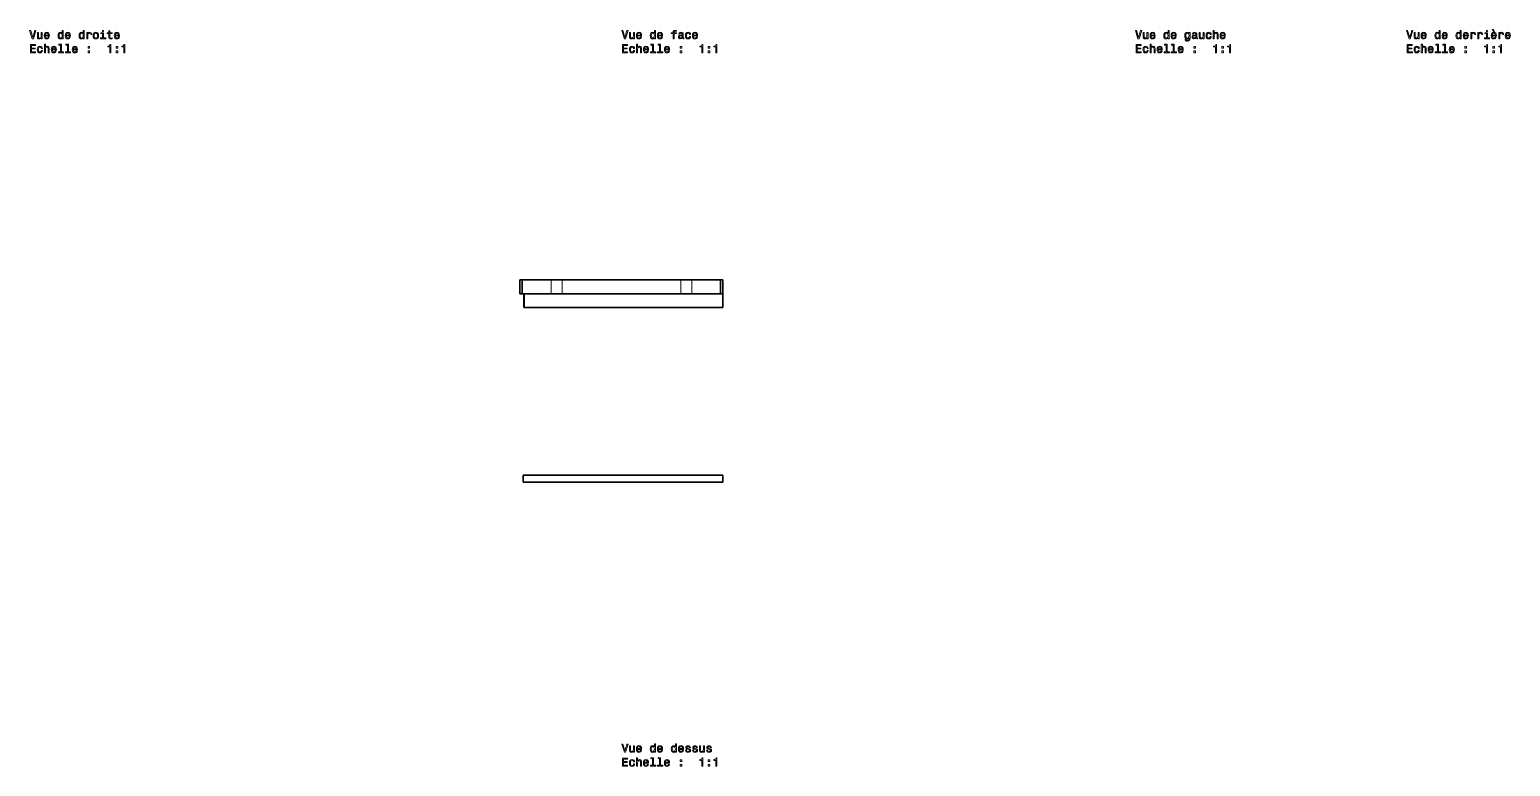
# Model space of a CAD drawing. Extents: x 338 to 980, y 50 to 705.
# Drawn here: x 338 to 980, y 50 to 369 of the extents above; entities that cross this region are included whole.
import ezdxf

# ---------------------------------------------------------------- set-up
doc = ezdxf.new("R2010")
doc.units = 0

msp = doc.modelspace()

# ---------------------------------------------------------------- linework, layer by layer
at = {"color": 7, "lineweight": 35, "ltscale": 0.15}
for p, q in [((550.5, 260.2), (550.5, 254.2)), ((551.53, 254.2), (551.53, 260.2)), ((637.47, 254.2), (637.47, 260.2)), ((638.5, 260.2), (638.5, 254.2)), ((552.23, 254.2), (552.23, 248.2)), ((552.23, 254.2), (552.23, 248.2)), ((638.5, 254.2), (638.5, 248.2))]:
    msp.add_line(p, q, dxfattribs=at)
at = {"color": 7, "lineweight": 35, "ltscale": 0.025702}
for p, q in [((550.5, 260.2), (551.53, 260.2)), ((550.5, 254.2), (551.53, 254.2))]:
    msp.add_line(p, q, dxfattribs=at)
at = {"color": 7, "lineweight": 35, "ltscale": 0.313062}
for p, q in [((564.05, 260.2), (551.53, 260.2)), ((637.47, 260.2), (624.95, 260.2)), ((551.53, 254.2), (564.05, 254.2)), ((624.95, 254.2), (637.47, 254.2))]:
    msp.add_line(p, q, dxfattribs=at)
at = {"color": 7, "lineweight": 35, "ltscale": 0.117937}
for p, q in [((564.05, 260.2), (568.77, 260.2)), ((620.23, 260.2), (624.95, 260.2)), ((564.05, 254.2), (568.77, 254.2)), ((620.23, 254.2), (624.95, 254.2))]:
    msp.add_line(p, q, dxfattribs=at)
at = {"color": 7, "lineweight": 13, "ltscale": 0.15}
for p, q in [((564.05, 254.2), (564.05, 260.2)), ((568.77, 254.2), (568.77, 260.2)), ((620.23, 260.2), (620.23, 254.2)), ((624.95, 260.2), (624.95, 254.2)), ((552.46, 254.2), (552.46, 248.2))]:
    msp.add_line(p, q, dxfattribs=at)
at = {"color": 7, "lineweight": 35}
for p, q in [((568.77, 260.2), (620.23, 260.2)), ((552.46, 254.2), (638.5, 254.2)), ((568.77, 254.2), (620.23, 254.2)), ((552.46, 248.2), (638.5, 248.2)), ((566.22, 248.2), (623.51, 248.2)), ((593.23, 248.2), (633.61, 248.2)), ((594.5, 248.2), (620.04, 248.2)), ((551.87, 175.67), (638.5, 175.67)), ((551.87, 172.67), (638.5, 172.67))]:
    msp.add_line(p, q, dxfattribs=at)
at = {"color": 7, "lineweight": 35, "ltscale": 0.025726}
msp.add_line((637.47, 260.2), (638.5, 260.2), dxfattribs=at)
at = {"color": 7, "lineweight": 35, "ltscale": 0.005557}
for p, q in [((552.23, 254.2), (552.46, 254.2)), ((552.23, 248.2), (552.46, 248.2))]:
    msp.add_line(p, q, dxfattribs=at)
at = {"color": 7, "lineweight": 35, "ltscale": 0.030038}
msp.add_line((637.3, 254.2), (638.5, 254.2), dxfattribs=at)
at = {"color": 7, "lineweight": 35, "ltscale": 0.125}
msp.add_line((589.5, 248.2), (594.5, 248.2), dxfattribs=at)
at = {"color": 7, "lineweight": 35, "ltscale": 0.219704}
msp.add_line((620.04, 248.2), (628.83, 248.2), dxfattribs=at)
at = {"color": 7, "lineweight": 35, "ltscale": 0.000389099}
for p, q in [((551.85, 175.67), (551.87, 175.67)), ((551.85, 172.67), (551.87, 172.67))]:
    msp.add_line(p, q, dxfattribs=at)
at = {"color": 7, "lineweight": 35, "ltscale": 0.075}
for p, q in [((551.85, 172.67), (551.85, 175.67)), ((551.85, 172.67), (551.85, 175.67)), ((638.5, 175.67), (638.5, 172.67))]:
    msp.add_line(p, q, dxfattribs=at)
at = {"color": 7, "lineweight": 13, "ltscale": 0.075}
msp.add_line((551.87, 172.67), (551.87, 175.67), dxfattribs=at)
at = {"color": 7, "lineweight": 35, "ltscale": 0.014233}
msp.add_line((572.36, 175.67), (572.93, 175.67), dxfattribs=at)
at = {"color": 7, "lineweight": 35, "ltscale": 0.094113}
msp.add_line((572.93, 175.67), (576.69, 175.67), dxfattribs=at)
at = {"color": 7, "lineweight": 35, "ltscale": 0.002893}
msp.add_line((576.69, 175.67), (576.81, 175.67), dxfattribs=at)
at = {"color": 7, "lineweight": 35, "ltscale": 0.002773}
msp.add_line((596.66, 175.67), (596.77, 175.67), dxfattribs=at)
at = {"color": 7, "lineweight": 35, "ltscale": 0.070695}
msp.add_line((596.77, 175.67), (599.6, 175.67), dxfattribs=at)
at = {"color": 7, "lineweight": 35, "ltscale": 0.286037}
msp.add_line((612.27, 172.67), (623.71, 172.67), dxfattribs=at)
at = {"color": 7, "lineweight": 13}
for points in [[(340.29, 368.15), (339.41, 365.17), (338.51, 368.15), (338.03, 368.15), (339.16, 364.64), (339.66, 364.64), (340.77, 368.15)], [(343.49, 367.35), (343.05, 367.35), (343.05, 365.79), (343, 365.43), (342.85, 365.16), (342.63, 365), (342.33, 364.95), (342.09, 364.99), (341.94, 365.11), (341.85, 365.32), (341.83, 365.61), (341.83, 367.35), (341.39, 367.35), (341.39, 365.57), (341.4, 365.21), (341.5, 364.92), (341.79, 364.64), (342.26, 364.55), (342.51, 364.58), (342.73, 364.67), (342.92, 364.83), (343.07, 365.06), (343.07, 364.64), (343.49, 364.64)], [(344.83, 365.87), (346.6, 365.87), (346.61, 366.08), (346.53, 366.66), (346.31, 367.09), (345.95, 367.35), (345.48, 367.45), (345.03, 367.35), (344.67, 367.06), (344.45, 366.61), (344.36, 366), (344.44, 365.38), (344.67, 364.93), (345.02, 364.64), (345.47, 364.55), (345.86, 364.61), (346.19, 364.78), (346.42, 365.06), (346.56, 365.42), (346.12, 365.42), (346.03, 365.22), (345.9, 365.07), (345.52, 364.95), (345.24, 365), (345.02, 365.18), (344.88, 365.47), (344.83, 365.85)], [(344.83, 366.24), (344.88, 366.59), (345.02, 366.85), (345.23, 367), (345.5, 367.06), (345.77, 367), (345.97, 366.85), (346.1, 366.59), (346.15, 366.24)], [(352.18, 365.06), (352.18, 364.64), (352.62, 364.64), (352.62, 368.26), (352.18, 368.26), (352.18, 366.94), (351.84, 367.32), (351.64, 367.41), (351.4, 367.45), (350.97, 367.35), (350.64, 367.06), (350.42, 366.61), (350.35, 366), (350.42, 365.39), (350.64, 364.93), (350.97, 364.64), (351.4, 364.55), (351.64, 364.58), (351.85, 364.67)], [(351.48, 367.05), (351.77, 366.98), (351.99, 366.78), (352.12, 366.45), (352.17, 366), (352.12, 365.54), (351.99, 365.21), (351.77, 365.01), (351.48, 364.95), (351.2, 365.01), (350.99, 365.21), (350.85, 365.55), (350.8, 366), (350.85, 366.45), (350.99, 366.78), (351.2, 366.98)], [(353.94, 365.87), (355.71, 365.87), (355.72, 366.08), (355.64, 366.66), (355.41, 367.09), (355.06, 367.35), (354.59, 367.45), (354.13, 367.35), (353.78, 367.06), (353.55, 366.61), (353.47, 366), (353.55, 365.38), (353.78, 364.93), (354.12, 364.64), (354.58, 364.55), (354.97, 364.61), (355.29, 364.78), (355.53, 365.06), (355.67, 365.42), (355.23, 365.42), (355.14, 365.22), (355.01, 365.07), (354.63, 364.95), (354.35, 365), (354.13, 365.18), (353.99, 365.47), (353.94, 365.85)], [(353.94, 366.24), (353.99, 366.59), (354.13, 366.85), (354.34, 367), (354.61, 367.06), (354.88, 367), (355.08, 366.85), (355.21, 366.59), (355.25, 366.24)], [(361.28, 365.06), (361.28, 364.64), (361.73, 364.64), (361.73, 368.26), (361.29, 368.26), (361.29, 366.94), (360.95, 367.32), (360.75, 367.41), (360.51, 367.45), (360.08, 367.35), (359.75, 367.06), (359.53, 366.61), (359.45, 366), (359.53, 365.39), (359.75, 364.93), (360.08, 364.64), (360.51, 364.55), (360.75, 364.58), (360.96, 364.67)], [(360.58, 367.05), (360.88, 366.98), (361.1, 366.78), (361.23, 366.45), (361.28, 366), (361.23, 365.54), (361.1, 365.21), (360.88, 365.01), (360.58, 364.95), (360.31, 365.01), (360.09, 365.21), (359.95, 365.55), (359.91, 366), (359.95, 366.45), (360.09, 366.78), (360.31, 366.98)], [(362.82, 364.64), (363.27, 364.64), (363.27, 366.19), (363.31, 366.56), (363.45, 366.83), (363.67, 366.99), (363.97, 367.05), (364.19, 367.01), (364.36, 366.91), (364.46, 366.74), (364.49, 366.51), (364.94, 366.51), (364.88, 366.92), (364.71, 367.21), (364.44, 367.39), (364.06, 367.45), (363.8, 367.41), (363.58, 367.31), (363.38, 367.13), (363.23, 366.9), (363.23, 367.35), (362.82, 367.35)], [(365.56, 365.99), (365.64, 365.38), (365.87, 364.93), (366.24, 364.64), (366.74, 364.55), (367.23, 364.64), (367.59, 364.92), (367.83, 365.37), (367.91, 365.99), (367.83, 366.61), (367.59, 367.07), (367.23, 367.35), (366.74, 367.45), (366.24, 367.35), (365.87, 367.06), (365.64, 366.61)], [(366.02, 366), (366.06, 366.45), (366.2, 366.78), (366.43, 366.98), (366.74, 367.05), (367.04, 366.98), (367.27, 366.79), (367.41, 366.45), (367.46, 366), (367.41, 365.54), (367.27, 365.21), (367.04, 365.01), (366.74, 364.94), (366.43, 365.01), (366.2, 365.21), (366.06, 365.54)], [(370.09, 365.02), (370.09, 367.26), (368.95, 367.26), (368.95, 366.88), (369.64, 366.88), (369.64, 365.02), (368.73, 365.02), (368.73, 364.64), (371, 364.64), (371, 365.02)], [(370.1, 368.26), (369.63, 368.26), (369.63, 367.76), (370.1, 367.76)], [(372.36, 366.88), (372.36, 365.53), (372.39, 365.09), (372.53, 364.78), (372.81, 364.61), (373.29, 364.55), (373.82, 364.57), (373.82, 364.96), (373.43, 364.93), (373.09, 364.97), (372.9, 365.09), (372.82, 365.3), (372.8, 365.6), (372.8, 366.88), (373.82, 366.88), (373.82, 367.26), (372.8, 367.26), (372.8, 368.05), (372.36, 368.05), (372.36, 367.26), (371.59, 367.26), (371.59, 366.88)], [(375.19, 365.87), (376.96, 365.87), (376.97, 366.08), (376.89, 366.66), (376.67, 367.09), (376.31, 367.35), (375.84, 367.45), (375.39, 367.35), (375.03, 367.06), (374.81, 366.61), (374.73, 366), (374.8, 365.38), (375.03, 364.93), (375.38, 364.64), (375.83, 364.55), (376.22, 364.61), (376.55, 364.78), (376.78, 365.06), (376.92, 365.42), (376.48, 365.42), (376.39, 365.22), (376.26, 365.07), (375.89, 364.95), (375.6, 365), (375.38, 365.18), (375.24, 365.47), (375.19, 365.85)], [(375.19, 366.24), (375.24, 366.59), (375.38, 366.85), (375.59, 367), (375.86, 367.06), (376.13, 367), (376.33, 366.85), (376.46, 366.59), (376.51, 366.24)], [(596.9, 368.15), (596.02, 365.17), (595.12, 368.15), (594.64, 368.15), (595.77, 364.64), (596.27, 364.64), (597.37, 368.15)], [(600.1, 367.35), (599.65, 367.35), (599.65, 365.79), (599.6, 365.43), (599.46, 365.16), (599.23, 365), (598.93, 364.95), (598.7, 364.99), (598.54, 365.11), (598.46, 365.32), (598.44, 365.61), (598.44, 367.35), (597.99, 367.35), (597.99, 365.57), (598.01, 365.21), (598.11, 364.92), (598.4, 364.64), (598.87, 364.55), (599.12, 364.58), (599.34, 364.67), (599.52, 364.83), (599.67, 365.06), (599.67, 364.64), (600.1, 364.64)], [(601.43, 365.87), (603.21, 365.87), (603.21, 366.08), (603.13, 366.66), (602.91, 367.09), (602.56, 367.35), (602.09, 367.45), (601.63, 367.35), (601.28, 367.06), (601.05, 366.61), (600.97, 366), (601.05, 365.38), (601.27, 364.93), (601.62, 364.64), (602.07, 364.55), (602.47, 364.61), (602.79, 364.78), (603.03, 365.06), (603.16, 365.42), (602.73, 365.42), (602.63, 365.22), (602.5, 365.07), (602.13, 364.95), (601.84, 365), (601.63, 365.18), (601.48, 365.47), (601.43, 365.85)], [(601.43, 366.24), (601.49, 366.59), (601.63, 366.85), (601.83, 367), (602.11, 367.06), (602.37, 367), (602.58, 366.85), (602.71, 366.59), (602.75, 366.24)], [(608.78, 365.06), (608.78, 364.64), (609.23, 364.64), (609.23, 368.26), (608.79, 368.26), (608.79, 366.94), (608.45, 367.32), (608.24, 367.41), (608.01, 367.45), (607.58, 367.35), (607.24, 367.06), (607.03, 366.61), (606.95, 366), (607.03, 365.39), (607.24, 364.93), (607.58, 364.64), (608.01, 364.55), (608.24, 364.58), (608.45, 364.67)], [(608.08, 367.05), (608.37, 366.98), (608.6, 366.78), (608.73, 366.45), (608.78, 366), (608.73, 365.54), (608.6, 365.21), (608.37, 365.01), (608.08, 364.95), (607.8, 365.01), (607.59, 365.21), (607.45, 365.55), (607.41, 366), (607.45, 366.45), (607.59, 366.78), (607.8, 366.98)], [(610.54, 365.87), (612.32, 365.87), (612.32, 366.08), (612.24, 366.66), (612.02, 367.09), (611.67, 367.35), (611.2, 367.45), (610.74, 367.35), (610.39, 367.06), (610.16, 366.61), (610.08, 366), (610.15, 365.38), (610.38, 364.93), (610.73, 364.64), (611.18, 364.55), (611.58, 364.61), (611.9, 364.78), (612.14, 365.06), (612.27, 365.42), (611.83, 365.42), (611.74, 365.22), (611.61, 365.07), (611.24, 364.95), (610.95, 365), (610.73, 365.18), (610.59, 365.47), (610.54, 365.85)], [(610.54, 366.24), (610.6, 366.59), (610.73, 366.85), (610.94, 367), (611.21, 367.06), (611.48, 367), (611.69, 366.85), (611.81, 366.59), (611.86, 366.24)], [(616.84, 366.88), (616.84, 364.64), (617.29, 364.64), (617.29, 366.88), (618.29, 366.88), (618.29, 367.26), (617.29, 367.26), (617.29, 367.43), (617.32, 367.63), (617.44, 367.77), (617.63, 367.85), (617.92, 367.88), (618.29, 367.86), (618.29, 368.24), (617.81, 368.26), (617.38, 368.22), (617.08, 368.08), (616.9, 367.85), (616.84, 367.51), (616.84, 367.26), (616.03, 367.26), (616.03, 366.88)], [(620.87, 365), (620.87, 364.98), (620.9, 364.81), (620.97, 364.69), (621.29, 364.59), (621.54, 364.63), (621.54, 364.98), (621.43, 364.96), (621.29, 365.03), (621.26, 365.23), (621.26, 366.63), (621.2, 366.99), (621.03, 367.24), (620.72, 367.39), (620.29, 367.45), (619.86, 367.39), (619.55, 367.22), (619.35, 366.95), (619.29, 366.6), (619.29, 366.56), (619.69, 366.56), (619.72, 366.78), (619.83, 366.93), (620.01, 367.02), (620.27, 367.05), (620.52, 367.03), (620.69, 366.95), (620.8, 366.82), (620.84, 366.64), (620.82, 366.43), (620.73, 366.32), (620.53, 366.27), (620.15, 366.23), (619.72, 366.14), (619.41, 365.98), (619.23, 365.73), (619.18, 365.35), (619.23, 365.02), (619.38, 364.77), (619.64, 364.62), (619.98, 364.56), (620.45, 364.67)], [(620.82, 365.59), (620.76, 365.33), (620.6, 365.13), (620.36, 365), (620.06, 364.95), (619.87, 364.98), (619.73, 365.06), (619.65, 365.2), (619.62, 365.39), (619.64, 365.57), (619.72, 365.7), (620.04, 365.84), (620.45, 365.9), (620.82, 366.02)], [(624.02, 366.45), (624.46, 366.45), (624.37, 366.86), (624.15, 367.18), (623.82, 367.37), (623.38, 367.45), (622.89, 367.35), (622.53, 367.06), (622.29, 366.61), (622.21, 365.99), (622.29, 365.38), (622.52, 364.93), (622.87, 364.64), (623.36, 364.55), (623.8, 364.62), (624.13, 364.84), (624.37, 365.17), (624.47, 365.61), (624.04, 365.61), (623.97, 365.33), (623.83, 365.12), (623.62, 364.99), (623.38, 364.95), (623.07, 365.01), (622.85, 365.21), (622.71, 365.54), (622.67, 366.01), (622.71, 366.46), (622.85, 366.79), (623.08, 366.99), (623.38, 367.06), (623.64, 367.01), (623.84, 366.9), (623.97, 366.71)], [(625.72, 365.87), (627.5, 365.87), (627.5, 366.08), (627.42, 366.66), (627.2, 367.09), (626.85, 367.35), (626.38, 367.45), (625.92, 367.35), (625.57, 367.06), (625.34, 366.61), (625.26, 366), (625.33, 365.38), (625.56, 364.93), (625.91, 364.64), (626.36, 364.55), (626.76, 364.61), (627.08, 364.78), (627.32, 365.06), (627.45, 365.42), (627.01, 365.42), (626.92, 365.22), (626.79, 365.07), (626.42, 364.95), (626.13, 365), (625.91, 365.18), (625.77, 365.47), (625.72, 365.85)], [(625.72, 366.24), (625.78, 366.59), (625.91, 366.85), (626.12, 367), (626.39, 367.06), (626.66, 367), (626.87, 366.85), (626.99, 366.59), (627.04, 366.24)], [(819.46, 368.15), (818.59, 365.17), (817.68, 368.15), (817.2, 368.15), (818.33, 364.64), (818.84, 364.64), (819.94, 368.15)], [(822.67, 367.35), (822.22, 367.35), (822.22, 365.79), (822.17, 365.43), (822.02, 365.16), (821.8, 365), (821.5, 364.95), (821.26, 364.99), (821.11, 365.11), (821.03, 365.32), (821.01, 365.61), (821.01, 367.35), (820.56, 367.35), (820.56, 365.57), (820.58, 365.21), (820.67, 364.92), (820.97, 364.64), (821.43, 364.55), (821.69, 364.58), (821.9, 364.67), (822.09, 364.83), (822.24, 365.06), (822.24, 364.64), (822.67, 364.64)], [(824, 365.87), (825.78, 365.87), (825.78, 366.08), (825.7, 366.66), (825.48, 367.09), (825.13, 367.35), (824.66, 367.45), (824.2, 367.35), (823.85, 367.06), (823.62, 366.61), (823.54, 366), (823.61, 365.38), (823.84, 364.93), (824.19, 364.64), (824.64, 364.55), (825.04, 364.61), (825.36, 364.78), (825.6, 365.06), (825.73, 365.42), (825.29, 365.42), (825.2, 365.22), (825.07, 365.07), (824.7, 364.95), (824.41, 365), (824.19, 365.18), (824.05, 365.47), (824, 365.85)], [(824, 366.24), (824.06, 366.59), (824.19, 366.85), (824.4, 367), (824.67, 367.06), (824.94, 367), (825.15, 366.85), (825.27, 366.59), (825.32, 366.24)], [(831.35, 365.06), (831.35, 364.64), (831.79, 364.64), (831.79, 368.26), (831.35, 368.26), (831.35, 366.94), (831.02, 367.32), (830.81, 367.41), (830.57, 367.45), (830.14, 367.35), (829.81, 367.06), (829.59, 366.61), (829.52, 366), (829.59, 365.39), (829.81, 364.93), (830.14, 364.64), (830.57, 364.55), (830.81, 364.58), (831.02, 364.67)], [(830.65, 367.05), (830.94, 366.98), (831.16, 366.78), (831.29, 366.45), (831.34, 366), (831.29, 365.54), (831.16, 365.21), (830.94, 365.01), (830.65, 364.95), (830.37, 365.01), (830.16, 365.21), (830.02, 365.55), (829.97, 366), (830.02, 366.45), (830.16, 366.78), (830.37, 366.98)], [(833.11, 365.87), (834.89, 365.87), (834.89, 366.08), (834.81, 366.66), (834.59, 367.09), (834.23, 367.35), (833.77, 367.45), (833.31, 367.35), (832.95, 367.06), (832.73, 366.61), (832.65, 366), (832.72, 365.38), (832.95, 364.93), (833.3, 364.64), (833.75, 364.55), (834.14, 364.61), (834.47, 364.78), (834.7, 365.06), (834.84, 365.42), (834.4, 365.42), (834.31, 365.22), (834.18, 365.07), (833.81, 364.95), (833.52, 365), (833.3, 365.18), (833.16, 365.47), (833.11, 365.85)], [(833.11, 366.24), (833.17, 366.59), (833.3, 366.85), (833.51, 367), (833.78, 367.06), (834.05, 367), (834.25, 366.85), (834.38, 366.59), (834.43, 366.24)], [(840.9, 364.76), (840.9, 367.35), (840.48, 367.35), (840.48, 366.91), (840.13, 367.31), (839.92, 367.41), (839.68, 367.45), (839.25, 367.35), (838.92, 367.06), (838.7, 366.61), (838.63, 366), (838.7, 365.38), (838.92, 364.93), (839.25, 364.64), (839.68, 364.55), (839.92, 364.58), (840.12, 364.67), (840.48, 365.06), (840.48, 364.67), (840.44, 364.37), (840.33, 364.15), (840.11, 364.03), (839.8, 363.98), (839.52, 364.01), (839.32, 364.09), (839.21, 364.22), (839.17, 364.4), (838.74, 364.4), (838.74, 364.38), (838.81, 364.05), (839.01, 363.81), (839.33, 363.65), (839.77, 363.6), (840.3, 363.68), (840.64, 363.89), (840.84, 364.26)], [(839.09, 366), (839.13, 366.45), (839.27, 366.78), (839.48, 366.98), (839.76, 367.05), (840.06, 366.98), (840.28, 366.78), (840.42, 366.45), (840.47, 366), (840.42, 365.54), (840.28, 365.21), (840.06, 365.01), (839.76, 364.95), (839.48, 365.01), (839.27, 365.21), (839.13, 365.55)], [(843.44, 365), (843.44, 364.98), (843.46, 364.81), (843.54, 364.69), (843.86, 364.59), (844.1, 364.63), (844.1, 364.98), (844, 364.96), (843.86, 365.03), (843.83, 365.23), (843.83, 366.63), (843.77, 366.99), (843.59, 367.24), (843.29, 367.39), (842.85, 367.45), (842.43, 367.39), (842.12, 367.22), (841.92, 366.95), (841.85, 366.6), (841.85, 366.56), (842.25, 366.56), (842.29, 366.78), (842.4, 366.93), (842.58, 367.02), (842.84, 367.05), (843.09, 367.03), (843.26, 366.95), (843.37, 366.82), (843.4, 366.64), (843.38, 366.43), (843.3, 366.32), (843.1, 366.27), (842.72, 366.23), (842.29, 366.14), (841.98, 365.98), (841.8, 365.73), (841.74, 365.35), (841.79, 365.02), (841.95, 364.77), (842.2, 364.62), (842.55, 364.56), (843.02, 364.67)], [(843.39, 365.59), (843.33, 365.33), (843.17, 365.13), (842.92, 365), (842.63, 364.95), (842.43, 364.98), (842.3, 365.06), (842.21, 365.2), (842.19, 365.39), (842.21, 365.57), (842.29, 365.7), (842.61, 365.84), (843.02, 365.9), (843.39, 366.02)], [(846.95, 367.35), (846.51, 367.35), (846.51, 365.79), (846.46, 365.43), (846.31, 365.16), (846.09, 365), (845.79, 364.95), (845.55, 364.99), (845.4, 365.11), (845.31, 365.32), (845.29, 365.61), (845.29, 367.35), (844.85, 367.35), (844.85, 365.57), (844.87, 365.21), (844.96, 364.92), (845.25, 364.64), (845.72, 364.55), (845.98, 364.58), (846.19, 364.67), (846.38, 364.83), (846.53, 365.06), (846.53, 364.64), (846.95, 364.64)], [(849.63, 366.45), (850.07, 366.45), (849.97, 366.86), (849.76, 367.18), (849.42, 367.37), (848.98, 367.45), (848.5, 367.35), (848.13, 367.06), (847.9, 366.61), (847.82, 365.99), (847.89, 365.38), (848.12, 364.93), (848.48, 364.64), (848.97, 364.55), (849.4, 364.62), (849.74, 364.84), (849.97, 365.17), (850.07, 365.61), (849.65, 365.61), (849.57, 365.33), (849.43, 365.12), (849.23, 364.99), (848.98, 364.95), (848.67, 365.01), (848.45, 365.21), (848.32, 365.54), (848.27, 366.01), (848.32, 366.46), (848.46, 366.79), (848.68, 366.99), (848.98, 367.06), (849.24, 367.01), (849.44, 366.9), (849.57, 366.71)], [(850.94, 364.64), (851.38, 364.64), (851.38, 366.21), (851.43, 366.56), (851.57, 366.83), (851.8, 366.99), (852.1, 367.05), (852.34, 367), (852.5, 366.86), (852.57, 366.64), (852.6, 366.33), (852.6, 364.64), (853.04, 364.64), (853.04, 366.42), (853.02, 366.78), (852.93, 367.08), (852.63, 367.35), (852.17, 367.45), (851.92, 367.41), (851.7, 367.32), (851.52, 367.16), (851.38, 366.96), (851.38, 368.26), (850.94, 368.26)], [(854.36, 365.87), (856.14, 365.87), (856.14, 366.08), (856.06, 366.66), (855.84, 367.09), (855.49, 367.35), (855.02, 367.45), (854.56, 367.35), (854.21, 367.06), (853.98, 366.61), (853.9, 366), (853.97, 365.38), (854.2, 364.93), (854.55, 364.64), (855, 364.55), (855.4, 364.61), (855.72, 364.78), (855.96, 365.06), (856.09, 365.42), (855.65, 365.42), (855.56, 365.22), (855.43, 365.07), (855.06, 364.95), (854.77, 365), (854.55, 365.18), (854.41, 365.47), (854.36, 365.85)], [(854.36, 366.24), (854.42, 366.59), (854.55, 366.85), (854.76, 367), (855.03, 367.06), (855.3, 367), (855.51, 366.85), (855.63, 366.59), (855.68, 366.24)], [(936.95, 368.15), (936.08, 365.17), (935.17, 368.15), (934.69, 368.15), (935.82, 364.64), (936.33, 364.64), (937.43, 368.15)], [(940.16, 367.35), (939.71, 367.35), (939.71, 365.79), (939.66, 365.43), (939.52, 365.16), (939.29, 365), (938.99, 364.95), (938.75, 364.99), (938.6, 365.11), (938.52, 365.32), (938.5, 365.61), (938.5, 367.35), (938.05, 367.35), (938.05, 365.57), (938.07, 365.21), (938.16, 364.92), (938.46, 364.64), (938.93, 364.55), (939.18, 364.58), (939.39, 364.67), (939.58, 364.83), (939.73, 365.06), (939.73, 364.64), (940.16, 364.64)], [(941.49, 365.87), (943.27, 365.87), (943.27, 366.08), (943.19, 366.66), (942.97, 367.09), (942.62, 367.35), (942.15, 367.45), (941.69, 367.35), (941.34, 367.06), (941.11, 366.61), (941.03, 366), (941.1, 365.38), (941.33, 364.93), (941.68, 364.64), (942.13, 364.55), (942.53, 364.61), (942.85, 364.78), (943.09, 365.06), (943.22, 365.42), (942.78, 365.42), (942.69, 365.22), (942.56, 365.07), (942.19, 364.95), (941.9, 365), (941.68, 365.18), (941.54, 365.47), (941.49, 365.85)], [(941.49, 366.24), (941.55, 366.59), (941.68, 366.85), (941.89, 367), (942.16, 367.06), (942.43, 367), (942.64, 366.85), (942.76, 366.59), (942.81, 366.24)], [(948.84, 365.06), (948.84, 364.64), (949.28, 364.64), (949.28, 368.26), (948.85, 368.26), (948.85, 366.94), (948.51, 367.32), (948.3, 367.41), (948.06, 367.45), (947.63, 367.35), (947.3, 367.06), (947.09, 366.61), (947.01, 366), (947.09, 365.39), (947.3, 364.93), (947.63, 364.64), (948.06, 364.55), (948.3, 364.58), (948.51, 364.67)], [(948.14, 367.05), (948.43, 366.98), (948.65, 366.78), (948.78, 366.45), (948.84, 366), (948.78, 365.54), (948.65, 365.21), (948.43, 365.01), (948.14, 364.95), (947.86, 365.01), (947.65, 365.21), (947.51, 365.55), (947.46, 366), (947.51, 366.45), (947.65, 366.78), (947.86, 366.98)], [(950.6, 365.87), (952.38, 365.87), (952.38, 366.08), (952.3, 366.66), (952.08, 367.09), (951.72, 367.35), (951.26, 367.45), (950.8, 367.35), (950.44, 367.06), (950.22, 366.61), (950.14, 366), (950.21, 365.38), (950.44, 364.93), (950.79, 364.64), (951.24, 364.55), (951.63, 364.61), (951.96, 364.78), (952.19, 365.06), (952.33, 365.42), (951.89, 365.42), (951.8, 365.22), (951.67, 365.07), (951.3, 364.95), (951.01, 365), (950.79, 365.18), (950.65, 365.47), (950.6, 365.85)], [(950.6, 366.24), (950.66, 366.59), (950.79, 366.85), (951, 367), (951.27, 367.06), (951.54, 367), (951.74, 366.85), (951.87, 366.59), (951.92, 366.24)], [(957.95, 365.06), (957.95, 364.64), (958.39, 364.64), (958.39, 368.26), (957.95, 368.26), (957.95, 366.94), (957.62, 367.32), (957.41, 367.41), (957.17, 367.45), (956.74, 367.35), (956.41, 367.06), (956.19, 366.61), (956.12, 366), (956.19, 365.39), (956.41, 364.93), (956.74, 364.64), (957.17, 364.55), (957.41, 364.58), (957.62, 364.67)], [(957.25, 367.05), (957.54, 366.98), (957.76, 366.78), (957.89, 366.45), (957.94, 366), (957.89, 365.54), (957.76, 365.21), (957.54, 365.01), (957.25, 364.95), (956.97, 365.01), (956.76, 365.21), (956.62, 365.55), (956.57, 366), (956.62, 366.45), (956.76, 366.78), (956.97, 366.98)], [(959.71, 365.87), (961.48, 365.87), (961.49, 366.08), (961.41, 366.66), (961.19, 367.09), (960.83, 367.35), (960.36, 367.45), (959.9, 367.35), (959.55, 367.06), (959.32, 366.61), (959.24, 366), (959.32, 365.38), (959.55, 364.93), (959.89, 364.64), (960.35, 364.55), (960.74, 364.61), (961.06, 364.78), (961.3, 365.06), (961.44, 365.42), (961, 365.42), (960.91, 365.22), (960.78, 365.07), (960.4, 364.95), (960.12, 365), (959.9, 365.18), (959.76, 365.47), (959.71, 365.85)], [(959.71, 366.24), (959.76, 366.59), (959.9, 366.85), (960.11, 367), (960.38, 367.06), (960.65, 367), (960.85, 366.85), (960.98, 366.59), (961.02, 366.24)], [(962.52, 364.64), (962.97, 364.64), (962.97, 366.19), (963.01, 366.56), (963.15, 366.83), (963.37, 366.99), (963.67, 367.05), (963.89, 367.01), (964.06, 366.91), (964.16, 366.74), (964.19, 366.51), (964.64, 366.51), (964.58, 366.92), (964.41, 367.21), (964.14, 367.39), (963.76, 367.45), (963.5, 367.41), (963.28, 367.31), (963.08, 367.13), (962.93, 366.9), (962.93, 367.35), (962.52, 367.35)], [(965.56, 364.64), (966, 364.64), (966, 366.19), (966.05, 366.56), (966.18, 366.83), (966.41, 366.99), (966.7, 367.05), (966.93, 367.01), (967.09, 366.91), (967.19, 366.74), (967.23, 366.51), (967.68, 366.51), (967.62, 366.92), (967.45, 367.21), (967.17, 367.39), (966.79, 367.45), (966.54, 367.41), (966.31, 367.31), (966.12, 367.13), (965.96, 366.9), (965.96, 367.35), (965.56, 367.35)], [(969.78, 365.02), (969.78, 367.26), (968.64, 367.26), (968.64, 366.88), (969.34, 366.88), (969.34, 365.02), (968.43, 365.02), (968.43, 364.64), (970.7, 364.64), (970.7, 365.02)], [(969.8, 368.26), (969.33, 368.26), (969.33, 367.76), (969.8, 367.76)], [(971.85, 365.87), (973.63, 365.87), (973.63, 366.08), (973.55, 366.66), (973.33, 367.09), (972.98, 367.35), (972.51, 367.45), (972.05, 367.35), (971.7, 367.06), (971.47, 366.61), (971.39, 366), (971.46, 365.38), (971.69, 364.93), (972.04, 364.64), (972.49, 364.55), (972.89, 364.61), (973.21, 364.78), (973.45, 365.06), (973.58, 365.42), (973.14, 365.42), (973.05, 365.22), (972.92, 365.07), (972.55, 364.95), (972.26, 365), (972.04, 365.18), (971.9, 365.47), (971.85, 365.85)], [(971.85, 366.24), (971.91, 366.59), (972.04, 366.85), (972.25, 367), (972.52, 367.06), (972.79, 367), (973, 366.85), (973.12, 366.59), (973.17, 366.24)], [(972.87, 367.72), (972.36, 368.58), (971.87, 368.58), (972.57, 367.72)], [(974.67, 364.64), (975.11, 364.64), (975.11, 366.19), (975.16, 366.56), (975.29, 366.83), (975.51, 366.99), (975.81, 367.05), (976.03, 367.01), (976.2, 366.91), (976.3, 366.74), (976.34, 366.51), (976.78, 366.51), (976.72, 366.92), (976.56, 367.21), (976.28, 367.39), (975.9, 367.45), (975.64, 367.41), (975.42, 367.31), (975.23, 367.13), (975.07, 366.9), (975.07, 367.35), (974.67, 367.35)], [(977.92, 365.87), (979.7, 365.87), (979.7, 366.08), (979.62, 366.66), (979.4, 367.09), (979.05, 367.35), (978.58, 367.45), (978.12, 367.35), (977.77, 367.06), (977.54, 366.61), (977.46, 366), (977.54, 365.38), (977.76, 364.93), (978.11, 364.64), (978.56, 364.55), (978.96, 364.61), (979.28, 364.78), (979.52, 365.06), (979.65, 365.42), (979.22, 365.42), (979.12, 365.22), (978.99, 365.07), (978.62, 364.95), (978.33, 365), (978.12, 365.18), (977.97, 365.47), (977.92, 365.85)], [(977.92, 366.24), (977.98, 366.59), (978.12, 366.85), (978.32, 367), (978.6, 367.06), (978.86, 367), (979.07, 366.85), (979.2, 366.59), (979.24, 366.24)], [(338.35, 358.6), (340.57, 358.6), (340.57, 359.02), (338.82, 359.02), (338.82, 360.21), (340.38, 360.21), (340.38, 360.62), (338.82, 360.62), (338.82, 361.67), (340.53, 361.67), (340.53, 362.1), (338.35, 362.1)], [(343.13, 360.41), (343.57, 360.41), (343.48, 360.81), (343.26, 361.13), (342.92, 361.32), (342.48, 361.4), (342, 361.3), (341.63, 361.02), (341.4, 360.56), (341.32, 359.94), (341.39, 359.33), (341.62, 358.88), (341.98, 358.6), (342.47, 358.5), (342.9, 358.58), (343.24, 358.79), (343.47, 359.12), (343.57, 359.56), (343.15, 359.56), (343.07, 359.28), (342.93, 359.07), (342.73, 358.94), (342.48, 358.9), (342.18, 358.96), (341.95, 359.17), (341.82, 359.49), (341.77, 359.96), (341.82, 360.41), (341.96, 360.74), (342.19, 360.94), (342.48, 361.01), (342.75, 360.97), (342.94, 360.85), (343.07, 360.66)], [(344.44, 358.6), (344.88, 358.6), (344.88, 360.16), (344.93, 360.52), (345.08, 360.78), (345.3, 360.94), (345.61, 361), (345.85, 360.95), (346, 360.82), (346.07, 360.59), (346.1, 360.29), (346.1, 358.6), (346.54, 358.6), (346.54, 360.38), (346.52, 360.73), (346.43, 361.03), (346.14, 361.3), (345.67, 361.4), (345.42, 361.37), (345.2, 361.27), (345.02, 361.12), (344.88, 360.91), (344.88, 362.22), (344.44, 362.22)], [(347.86, 359.82), (349.64, 359.82), (349.65, 360.03), (349.56, 360.61), (349.34, 361.04), (348.99, 361.3), (348.52, 361.4), (348.06, 361.3), (347.71, 361.02), (347.48, 360.56), (347.4, 359.95), (347.48, 359.33), (347.7, 358.88), (348.05, 358.6), (348.51, 358.5), (348.9, 358.57), (349.22, 358.74), (349.46, 359.01), (349.59, 359.37), (349.16, 359.37), (349.07, 359.17), (348.93, 359.02), (348.56, 358.9), (348.27, 358.95), (348.06, 359.13), (347.92, 359.42), (347.86, 359.81)], [(347.86, 360.2), (347.92, 360.54), (348.06, 360.8), (348.26, 360.96), (348.54, 361.01), (348.8, 360.96), (349.01, 360.8), (349.14, 360.54), (349.18, 360.2)], [(351.4, 361.84), (351.4, 358.97), (350.48, 358.97), (350.48, 358.6), (352.75, 358.6), (352.75, 358.97), (351.84, 358.97), (351.84, 362.22), (350.7, 362.22), (350.7, 361.84)], [(354.43, 361.84), (354.43, 358.97), (353.52, 358.97), (353.52, 358.6), (355.78, 358.6), (355.78, 358.97), (354.88, 358.97), (354.88, 362.22), (353.74, 362.22), (353.74, 361.84)], [(356.97, 359.82), (358.75, 359.82), (358.75, 360.03), (358.67, 360.61), (358.45, 361.04), (358.1, 361.3), (357.63, 361.4), (357.17, 361.3), (356.82, 361.02), (356.59, 360.56), (356.51, 359.95), (356.58, 359.33), (356.81, 358.88), (357.16, 358.6), (357.61, 358.5), (358.01, 358.57), (358.33, 358.74), (358.57, 359.01), (358.7, 359.37), (358.26, 359.37), (358.17, 359.17), (358.04, 359.02), (357.67, 358.9), (357.38, 358.95), (357.16, 359.13), (357.02, 359.42), (356.97, 359.81)], [(356.97, 360.2), (357.03, 360.54), (357.16, 360.8), (357.37, 360.96), (357.64, 361.01), (357.91, 360.96), (358.12, 360.8), (358.24, 360.54), (358.29, 360.2)], [(363.35, 360.55), (364.05, 360.55), (364.05, 361.3), (363.35, 361.3)], [(363.35, 358.6), (364.05, 358.6), (364.05, 359.35), (363.35, 359.35)], [(372.72, 358.6), (373.18, 358.6), (373.18, 362.12), (372.83, 362.12), (372.74, 361.81), (372.56, 361.61), (372.28, 361.49), (371.9, 361.45), (371.9, 361.09), (372.72, 361.09)], [(375.5, 360.55), (376.19, 360.55), (376.19, 361.3), (375.5, 361.3)], [(375.5, 358.6), (376.19, 358.6), (376.19, 359.35), (375.5, 359.35)], [(378.79, 358.6), (379.25, 358.6), (379.25, 362.12), (378.91, 362.12), (378.82, 361.81), (378.63, 361.61), (378.36, 361.49), (377.97, 361.45), (377.97, 361.09), (378.79, 361.09)], [(594.96, 358.6), (597.18, 358.6), (597.18, 359.02), (595.42, 359.02), (595.42, 360.21), (596.99, 360.21), (596.99, 360.62), (595.42, 360.62), (595.42, 361.67), (597.14, 361.67), (597.14, 362.1), (594.96, 362.1)], [(599.73, 360.41), (600.17, 360.41), (600.08, 360.81), (599.87, 361.13), (599.53, 361.32), (599.09, 361.4), (598.61, 361.3), (598.24, 361.02), (598.01, 360.56), (597.92, 359.94), (598, 359.33), (598.23, 358.88), (598.59, 358.6), (599.07, 358.5), (599.51, 358.58), (599.85, 358.79), (600.08, 359.12), (600.18, 359.56), (599.76, 359.56), (599.68, 359.28), (599.54, 359.07), (599.34, 358.94), (599.09, 358.9), (598.78, 358.96), (598.56, 359.17), (598.42, 359.49), (598.38, 359.96), (598.42, 360.41), (598.56, 360.74), (598.79, 360.94), (599.09, 361.01), (599.35, 360.97), (599.55, 360.85), (599.68, 360.66)], [(601.05, 358.6), (601.49, 358.6), (601.49, 360.16), (601.54, 360.52), (601.68, 360.78), (601.91, 360.94), (602.21, 361), (602.45, 360.95), (602.6, 360.82), (602.68, 360.59), (602.71, 360.29), (602.71, 358.6), (603.15, 358.6), (603.15, 360.38), (603.13, 360.73), (603.04, 361.03), (602.74, 361.3), (602.28, 361.4), (602.02, 361.37), (601.81, 361.27), (601.63, 361.12), (601.49, 360.91), (601.49, 362.22), (601.05, 362.22)], [(604.47, 359.82), (606.25, 359.82), (606.25, 360.03), (606.17, 360.61), (605.95, 361.04), (605.6, 361.3), (605.13, 361.4), (604.67, 361.3), (604.31, 361.02), (604.09, 360.56), (604.01, 359.95), (604.08, 359.33), (604.31, 358.88), (604.66, 358.6), (605.11, 358.5), (605.5, 358.57), (605.83, 358.74), (606.06, 359.01), (606.2, 359.37), (605.76, 359.37), (605.67, 359.17), (605.54, 359.02), (605.17, 358.9), (604.88, 358.95), (604.66, 359.13), (604.52, 359.42), (604.47, 359.81)], [(604.47, 360.2), (604.53, 360.54), (604.66, 360.8), (604.87, 360.96), (605.14, 361.01), (605.41, 360.96), (605.62, 360.8), (605.74, 360.54), (605.79, 360.2)], [(608, 361.84), (608, 358.97), (607.09, 358.97), (607.09, 358.6), (609.35, 358.6), (609.35, 358.97), (608.44, 358.97), (608.44, 362.22), (607.3, 362.22), (607.3, 361.84)], [(611.04, 361.84), (611.04, 358.97), (610.12, 358.97), (610.12, 358.6), (612.39, 358.6), (612.39, 358.97), (611.48, 358.97), (611.48, 362.22), (610.34, 362.22), (610.34, 361.84)], [(613.58, 359.82), (615.35, 359.82), (615.36, 360.03), (615.28, 360.61), (615.06, 361.04), (614.7, 361.3), (614.23, 361.4), (613.78, 361.3), (613.42, 361.02), (613.2, 360.56), (613.11, 359.95), (613.19, 359.33), (613.42, 358.88), (613.77, 358.6), (614.22, 358.5), (614.61, 358.57), (614.94, 358.74), (615.17, 359.01), (615.31, 359.37), (614.87, 359.37), (614.78, 359.17), (614.65, 359.02), (614.27, 358.9), (613.99, 358.95), (613.77, 359.13), (613.63, 359.42), (613.58, 359.81)], [(613.58, 360.2), (613.63, 360.54), (613.77, 360.8), (613.98, 360.96), (614.25, 361.01), (614.52, 360.96), (614.72, 360.8), (614.85, 360.54), (614.89, 360.2)], [(619.96, 360.55), (620.65, 360.55), (620.65, 361.3), (619.96, 361.3)], [(619.96, 358.6), (620.65, 358.6), (620.65, 359.35), (619.96, 359.35)], [(629.32, 358.6), (629.78, 358.6), (629.78, 362.12), (629.44, 362.12), (629.35, 361.81), (629.17, 361.61), (628.89, 361.49), (628.51, 361.45), (628.51, 361.09), (629.32, 361.09)], [(632.1, 360.55), (632.8, 360.55), (632.8, 361.3), (632.1, 361.3)], [(632.1, 358.6), (632.8, 358.6), (632.8, 359.35), (632.1, 359.35)], [(635.4, 358.6), (635.85, 358.6), (635.85, 362.12), (635.51, 362.12), (635.42, 361.81), (635.24, 361.61), (634.96, 361.49), (634.58, 361.45), (634.58, 361.09), (635.4, 361.09)], [(817.53, 358.6), (819.75, 358.6), (819.75, 359.02), (817.99, 359.02), (817.99, 360.21), (819.55, 360.21), (819.55, 360.62), (817.99, 360.62), (817.99, 361.67), (819.7, 361.67), (819.7, 362.1), (817.53, 362.1)], [(822.3, 360.41), (822.74, 360.41), (822.65, 360.81), (822.43, 361.13), (822.1, 361.32), (821.66, 361.4), (821.17, 361.3), (820.8, 361.02), (820.57, 360.56), (820.49, 359.94), (820.57, 359.33), (820.79, 358.88), (821.15, 358.6), (821.64, 358.5), (822.08, 358.58), (822.41, 358.79), (822.65, 359.12), (822.75, 359.56), (822.32, 359.56), (822.25, 359.28), (822.11, 359.07), (821.9, 358.94), (821.66, 358.9), (821.35, 358.96), (821.13, 359.17), (820.99, 359.49), (820.95, 359.96), (820.99, 360.41), (821.13, 360.74), (821.36, 360.94), (821.66, 361.01), (821.92, 360.97), (822.12, 360.85), (822.25, 360.66)], [(823.61, 358.6), (824.06, 358.6), (824.06, 360.16), (824.1, 360.52), (824.25, 360.78), (824.48, 360.94), (824.78, 361), (825.02, 360.95), (825.17, 360.82), (825.25, 360.59), (825.27, 360.29), (825.27, 358.6), (825.72, 358.6), (825.72, 360.38), (825.7, 360.73), (825.61, 361.03), (825.31, 361.3), (824.84, 361.4), (824.59, 361.37), (824.37, 361.27), (824.19, 361.12), (824.06, 360.91), (824.06, 362.22), (823.61, 362.22)], [(827.04, 359.82), (828.81, 359.82), (828.82, 360.03), (828.74, 360.61), (828.52, 361.04), (828.16, 361.3), (827.69, 361.4), (827.23, 361.3), (826.88, 361.02), (826.65, 360.56), (826.57, 359.95), (826.65, 359.33), (826.88, 358.88), (827.22, 358.6), (827.68, 358.5), (828.07, 358.57), (828.39, 358.74), (828.63, 359.01), (828.77, 359.37), (828.33, 359.37), (828.24, 359.17), (828.11, 359.02), (827.73, 358.9), (827.45, 358.95), (827.23, 359.13), (827.09, 359.42), (827.04, 359.81)], [(827.04, 360.2), (827.09, 360.54), (827.23, 360.8), (827.44, 360.96), (827.71, 361.01), (827.98, 360.96), (828.18, 360.8), (828.31, 360.54), (828.35, 360.2)], [(830.57, 361.84), (830.57, 358.97), (829.66, 358.97), (829.66, 358.6), (831.92, 358.6), (831.92, 358.97), (831.01, 358.97), (831.01, 362.22), (829.87, 362.22), (829.87, 361.84)], [(833.6, 361.84), (833.6, 358.97), (832.69, 358.97), (832.69, 358.6), (834.96, 358.6), (834.96, 358.97), (834.05, 358.97), (834.05, 362.22), (832.91, 362.22), (832.91, 361.84)], [(836.15, 359.82), (837.92, 359.82), (837.93, 360.03), (837.85, 360.61), (837.62, 361.04), (837.27, 361.3), (836.8, 361.4), (836.34, 361.3), (835.99, 361.02), (835.76, 360.56), (835.68, 359.95), (835.76, 359.33), (835.98, 358.88), (836.33, 358.6), (836.79, 358.5), (837.18, 358.57), (837.5, 358.74), (837.74, 359.01), (837.88, 359.37), (837.44, 359.37), (837.35, 359.17), (837.22, 359.02), (836.84, 358.9), (836.55, 358.95), (836.34, 359.13), (836.2, 359.42), (836.15, 359.81)], [(836.15, 360.2), (836.2, 360.54), (836.34, 360.8), (836.54, 360.96), (836.82, 361.01), (837.08, 360.96), (837.29, 360.8), (837.42, 360.54), (837.46, 360.2)], [(842.53, 360.55), (843.22, 360.55), (843.22, 361.3), (842.53, 361.3)], [(842.53, 358.6), (843.22, 358.6), (843.22, 359.35), (842.53, 359.35)], [(851.89, 358.6), (852.35, 358.6), (852.35, 362.12), (852.01, 362.12), (851.92, 361.81), (851.73, 361.61), (851.46, 361.49), (851.07, 361.45), (851.07, 361.09), (851.89, 361.09)], [(854.67, 360.55), (855.37, 360.55), (855.37, 361.3), (854.67, 361.3)], [(854.67, 358.6), (855.37, 358.6), (855.37, 359.35), (854.67, 359.35)], [(857.96, 358.6), (858.42, 358.6), (858.42, 362.12), (858.08, 362.12), (857.99, 361.81), (857.81, 361.61), (857.53, 361.49), (857.15, 361.45), (857.15, 361.09), (857.96, 361.09)], [(935.02, 358.6), (937.24, 358.6), (937.24, 359.02), (935.48, 359.02), (935.48, 360.21), (937.04, 360.21), (937.04, 360.62), (935.48, 360.62), (935.48, 361.67), (937.2, 361.67), (937.2, 362.1), (935.02, 362.1)], [(939.79, 360.41), (940.23, 360.41), (940.14, 360.81), (939.92, 361.13), (939.59, 361.32), (939.15, 361.4), (938.66, 361.3), (938.29, 361.02), (938.06, 360.56), (937.98, 359.94), (938.06, 359.33), (938.28, 358.88), (938.64, 358.6), (939.13, 358.5), (939.57, 358.58), (939.9, 358.79), (940.14, 359.12), (940.24, 359.56), (939.81, 359.56), (939.74, 359.28), (939.6, 359.07), (939.39, 358.94), (939.15, 358.9), (938.84, 358.96), (938.62, 359.17), (938.48, 359.49), (938.44, 359.96), (938.48, 360.41), (938.62, 360.74), (938.85, 360.94), (939.15, 361.01), (939.41, 360.97), (939.61, 360.85), (939.74, 360.66)], [(941.1, 358.6), (941.55, 358.6), (941.55, 360.16), (941.59, 360.52), (941.74, 360.78), (941.97, 360.94), (942.27, 361), (942.51, 360.95), (942.66, 360.82), (942.74, 360.59), (942.76, 360.29), (942.76, 358.6), (943.21, 358.6), (943.21, 360.38), (943.19, 360.73), (943.1, 361.03), (942.8, 361.3), (942.33, 361.4), (942.08, 361.37), (941.87, 361.27), (941.68, 361.12), (941.55, 360.91), (941.55, 362.22), (941.1, 362.22)], [(944.53, 359.82), (946.3, 359.82), (946.31, 360.03), (946.23, 360.61), (946.01, 361.04), (945.65, 361.3), (945.18, 361.4), (944.72, 361.3), (944.37, 361.02), (944.14, 360.56), (944.06, 359.95), (944.14, 359.33), (944.37, 358.88), (944.71, 358.6), (945.17, 358.5), (945.56, 358.57), (945.88, 358.74), (946.12, 359.01), (946.26, 359.37), (945.82, 359.37), (945.73, 359.17), (945.6, 359.02), (945.22, 358.9), (944.94, 358.95), (944.72, 359.13), (944.58, 359.42), (944.53, 359.81)], [(944.53, 360.2), (944.58, 360.54), (944.72, 360.8), (944.93, 360.96), (945.2, 361.01), (945.47, 360.96), (945.67, 360.8), (945.8, 360.54), (945.84, 360.2)], [(948.06, 361.84), (948.06, 358.97), (947.15, 358.97), (947.15, 358.6), (949.41, 358.6), (949.41, 358.97), (948.5, 358.97), (948.5, 362.22), (947.36, 362.22), (947.36, 361.84)], [(951.09, 361.84), (951.09, 358.97), (950.18, 358.97), (950.18, 358.6), (952.45, 358.6), (952.45, 358.97), (951.54, 358.97), (951.54, 362.22), (950.4, 362.22), (950.4, 361.84)], [(953.64, 359.82), (955.41, 359.82), (955.42, 360.03), (955.34, 360.61), (955.11, 361.04), (954.76, 361.3), (954.29, 361.4), (953.83, 361.3), (953.48, 361.02), (953.25, 360.56), (953.17, 359.95), (953.25, 359.33), (953.47, 358.88), (953.82, 358.6), (954.28, 358.5), (954.67, 358.57), (954.99, 358.74), (955.23, 359.01), (955.37, 359.37), (954.93, 359.37), (954.84, 359.17), (954.71, 359.02), (954.33, 358.9), (954.04, 358.95), (953.83, 359.13), (953.69, 359.42), (953.64, 359.81)], [(953.64, 360.2), (953.69, 360.54), (953.83, 360.8), (954.03, 360.96), (954.31, 361.01), (954.57, 360.96), (954.78, 360.8), (954.91, 360.54), (954.95, 360.2)], [(960.02, 360.55), (960.71, 360.55), (960.71, 361.3), (960.02, 361.3)], [(960.02, 358.6), (960.71, 358.6), (960.71, 359.35), (960.02, 359.35)], [(969.38, 358.6), (969.84, 358.6), (969.84, 362.12), (969.5, 362.12), (969.41, 361.81), (969.22, 361.61), (968.95, 361.49), (968.56, 361.45), (968.56, 361.09), (969.38, 361.09)], [(972.16, 360.55), (972.86, 360.55), (972.86, 361.3), (972.16, 361.3)], [(972.16, 358.6), (972.86, 358.6), (972.86, 359.35), (972.16, 359.35)], [(975.45, 358.6), (975.91, 358.6), (975.91, 362.12), (975.57, 362.12), (975.48, 361.81), (975.3, 361.61), (975.02, 361.49), (974.64, 361.45), (974.64, 361.09), (975.45, 361.09)], [(596.9, 59.24), (596.02, 56.26), (595.12, 59.24), (594.64, 59.24), (595.77, 55.73), (596.27, 55.73), (597.37, 59.24)], [(600.1, 58.44), (599.65, 58.44), (599.65, 56.88), (599.6, 56.51), (599.46, 56.25), (599.23, 56.09), (598.93, 56.04), (598.7, 56.08), (598.54, 56.2), (598.46, 56.41), (598.44, 56.7), (598.44, 58.44), (597.99, 58.44), (597.99, 56.66), (598.01, 56.3), (598.11, 56.01), (598.4, 55.73), (598.87, 55.64), (599.12, 55.67), (599.34, 55.76), (599.52, 55.92), (599.67, 56.15), (599.67, 55.73), (600.1, 55.73)], [(601.43, 56.96), (603.21, 56.96), (603.21, 57.17), (603.13, 57.75), (602.91, 58.18), (602.56, 58.44), (602.09, 58.54), (601.63, 58.44), (601.28, 58.15), (601.05, 57.69), (600.97, 57.09), (601.05, 56.47), (601.27, 56.02), (601.62, 55.73), (602.07, 55.64), (602.47, 55.7), (602.79, 55.87), (603.03, 56.15), (603.16, 56.51), (602.73, 56.51), (602.63, 56.31), (602.5, 56.16), (602.13, 56.04), (601.84, 56.09), (601.63, 56.27), (601.48, 56.55), (601.43, 56.94)], [(601.43, 57.33), (601.49, 57.68), (601.63, 57.94), (601.83, 58.09), (602.11, 58.15), (602.37, 58.09), (602.58, 57.94), (602.71, 57.68), (602.75, 57.33)], [(608.78, 56.15), (608.78, 55.73), (609.23, 55.73), (609.23, 59.35), (608.79, 59.35), (608.79, 58.03), (608.45, 58.41), (608.24, 58.5), (608.01, 58.54), (607.58, 58.44), (607.24, 58.15), (607.03, 57.7), (606.95, 57.09), (607.03, 56.48), (607.24, 56.02), (607.58, 55.73), (608.01, 55.64), (608.24, 55.67), (608.45, 55.76)], [(608.08, 58.14), (608.37, 58.07), (608.6, 57.87), (608.73, 57.54), (608.78, 57.09), (608.73, 56.63), (608.6, 56.3), (608.37, 56.1), (608.08, 56.04), (607.8, 56.1), (607.59, 56.3), (607.45, 56.64), (607.41, 57.09), (607.45, 57.54), (607.59, 57.87), (607.8, 58.07)], [(610.54, 56.96), (612.32, 56.96), (612.32, 57.17), (612.24, 57.75), (612.02, 58.18), (611.67, 58.44), (611.2, 58.54), (610.74, 58.44), (610.39, 58.15), (610.16, 57.69), (610.08, 57.09), (610.15, 56.47), (610.38, 56.02), (610.73, 55.73), (611.18, 55.64), (611.58, 55.7), (611.9, 55.87), (612.14, 56.15), (612.27, 56.51), (611.83, 56.51), (611.74, 56.31), (611.61, 56.16), (611.24, 56.04), (610.95, 56.09), (610.73, 56.27), (610.59, 56.55), (610.54, 56.94)], [(610.54, 57.33), (610.6, 57.68), (610.73, 57.94), (610.94, 58.09), (611.21, 58.15), (611.48, 58.09), (611.69, 57.94), (611.81, 57.68), (611.86, 57.33)], [(617.89, 56.15), (617.89, 55.73), (618.33, 55.73), (618.33, 59.35), (617.9, 59.35), (617.9, 58.03), (617.56, 58.41), (617.35, 58.5), (617.11, 58.54), (616.69, 58.44), (616.35, 58.15), (616.14, 57.7), (616.06, 57.09), (616.14, 56.48), (616.35, 56.02), (616.69, 55.73), (617.11, 55.64), (617.35, 55.67), (617.56, 55.76)], [(617.19, 58.14), (617.48, 58.07), (617.7, 57.87), (617.84, 57.54), (617.89, 57.09), (617.84, 56.63), (617.7, 56.3), (617.48, 56.1), (617.19, 56.04), (616.91, 56.1), (616.7, 56.3), (616.56, 56.64), (616.51, 57.09), (616.56, 57.54), (616.7, 57.87), (616.91, 58.07)], [(619.65, 56.96), (621.43, 56.96), (621.43, 57.17), (621.35, 57.75), (621.13, 58.18), (620.78, 58.44), (620.31, 58.54), (619.85, 58.44), (619.49, 58.15), (619.27, 57.69), (619.19, 57.09), (619.26, 56.47), (619.49, 56.02), (619.84, 55.73), (620.29, 55.64), (620.68, 55.7), (621.01, 55.87), (621.24, 56.15), (621.38, 56.51), (620.94, 56.51), (620.85, 56.31), (620.72, 56.16), (620.35, 56.04), (620.06, 56.09), (619.84, 56.27), (619.7, 56.55), (619.65, 56.94)], [(619.65, 57.33), (619.71, 57.68), (619.84, 57.94), (620.05, 58.09), (620.32, 58.15), (620.59, 58.09), (620.8, 57.94), (620.92, 57.68), (620.97, 57.33)], [(623.62, 57.31), (623.2, 57.41), (622.88, 57.53), (622.77, 57.77), (622.8, 57.93), (622.91, 58.05), (623.08, 58.13), (623.33, 58.16), (623.56, 58.13), (623.75, 58.04), (623.87, 57.9), (623.92, 57.72), (624.36, 57.72), (624.36, 57.73), (624.28, 58.06), (624.07, 58.31), (623.75, 58.48), (623.33, 58.54), (622.9, 58.48), (622.59, 58.31), (622.39, 58.06), (622.33, 57.75), (622.37, 57.45), (622.52, 57.24), (622.75, 57.08), (623.09, 56.98), (623.58, 56.86), (623.88, 56.73), (623.96, 56.63), (623.99, 56.48), (623.95, 56.29), (623.83, 56.15), (623.63, 56.06), (623.37, 56.03), (623.09, 56.06), (622.89, 56.17), (622.75, 56.34), (622.7, 56.57), (622.27, 56.57), (622.34, 56.17), (622.55, 55.88), (622.87, 55.7), (623.33, 55.64), (623.8, 55.7), (624.15, 55.88), (624.36, 56.16), (624.44, 56.53), (624.38, 56.85), (624.22, 57.06), (623.97, 57.21)], [(626.66, 57.31), (626.23, 57.41), (625.91, 57.53), (625.81, 57.77), (625.84, 57.93), (625.94, 58.05), (626.12, 58.13), (626.36, 58.16), (626.6, 58.13), (626.79, 58.04), (626.91, 57.9), (626.96, 57.72), (627.39, 57.72), (627.39, 57.73), (627.32, 58.06), (627.11, 58.31), (626.79, 58.48), (626.36, 58.54), (625.93, 58.48), (625.62, 58.31), (625.43, 58.06), (625.36, 57.75), (625.41, 57.45), (625.55, 57.24), (625.78, 57.08), (626.12, 56.98), (626.62, 56.86), (626.92, 56.73), (627, 56.63), (627.03, 56.48), (626.98, 56.29), (626.86, 56.15), (626.67, 56.06), (626.4, 56.03), (626.13, 56.06), (625.92, 56.17), (625.79, 56.34), (625.73, 56.57), (625.3, 56.57), (625.37, 56.17), (625.58, 55.88), (625.91, 55.7), (626.36, 55.64), (626.84, 55.7), (627.19, 55.88), (627.4, 56.16), (627.47, 56.53), (627.42, 56.85), (627.26, 57.06), (627, 57.21)], [(630.46, 58.44), (630.01, 58.44), (630.01, 56.88), (629.96, 56.51), (629.82, 56.25), (629.59, 56.09), (629.29, 56.04), (629.06, 56.08), (628.9, 56.2), (628.82, 56.41), (628.8, 56.7), (628.8, 58.44), (628.36, 58.44), (628.36, 56.66), (628.37, 56.3), (628.47, 56.01), (628.76, 55.73), (629.23, 55.64), (629.48, 55.67), (629.7, 55.76), (629.88, 55.92), (630.03, 56.15), (630.03, 55.73), (630.46, 55.73)], [(632.73, 57.31), (632.3, 57.41), (631.99, 57.53), (631.88, 57.77), (631.91, 57.93), (632.02, 58.05), (632.19, 58.13), (632.44, 58.16), (632.67, 58.13), (632.86, 58.04), (632.98, 57.9), (633.03, 57.72), (633.46, 57.72), (633.46, 57.73), (633.39, 58.06), (633.18, 58.31), (632.86, 58.48), (632.44, 58.54), (632.01, 58.48), (631.69, 58.31), (631.5, 58.06), (631.44, 57.75), (631.48, 57.45), (631.62, 57.24), (631.86, 57.08), (632.19, 56.98), (632.69, 56.86), (632.99, 56.73), (633.07, 56.63), (633.1, 56.48), (633.06, 56.29), (632.93, 56.15), (632.74, 56.06), (632.48, 56.03), (632.2, 56.06), (632, 56.17), (631.86, 56.34), (631.8, 56.57), (631.38, 56.57), (631.45, 56.17), (631.65, 55.88), (631.98, 55.7), (632.44, 55.64), (632.91, 55.7), (633.26, 55.88), (633.47, 56.16), (633.54, 56.53), (633.49, 56.85), (633.33, 57.06), (633.08, 57.21)], [(594.96, 49.69), (597.18, 49.69), (597.18, 50.11), (595.42, 50.11), (595.42, 51.29), (596.99, 51.29), (596.99, 51.71), (595.42, 51.71), (595.42, 52.76), (597.14, 52.76), (597.14, 53.19), (594.96, 53.19)], [(599.73, 51.5), (600.17, 51.5), (600.08, 51.9), (599.87, 52.22), (599.53, 52.41), (599.09, 52.49), (598.61, 52.39), (598.24, 52.11), (598.01, 51.65), (597.92, 51.03), (598, 50.42), (598.23, 49.97), (598.59, 49.69), (599.07, 49.59), (599.51, 49.67), (599.85, 49.88), (600.08, 50.21), (600.18, 50.65), (599.76, 50.65), (599.68, 50.37), (599.54, 50.16), (599.34, 50.03), (599.09, 49.99), (598.78, 50.05), (598.56, 50.26), (598.42, 50.58), (598.38, 51.05), (598.42, 51.5), (598.56, 51.83), (598.79, 52.03), (599.09, 52.1), (599.35, 52.06), (599.55, 51.94), (599.68, 51.75)], [(601.05, 49.69), (601.49, 49.69), (601.49, 51.25), (601.54, 51.61), (601.68, 51.87), (601.91, 52.03), (602.21, 52.09), (602.45, 52.04), (602.6, 51.9), (602.68, 51.68), (602.71, 51.38), (602.71, 49.69), (603.15, 49.69), (603.15, 51.47), (603.13, 51.82), (603.04, 52.12), (602.74, 52.39), (602.28, 52.49), (602.02, 52.45), (601.81, 52.36), (601.63, 52.21), (601.49, 52), (601.49, 53.31), (601.05, 53.31)], [(604.47, 50.91), (606.25, 50.91), (606.25, 51.12), (606.17, 51.7), (605.95, 52.13), (605.6, 52.39), (605.13, 52.49), (604.67, 52.39), (604.31, 52.11), (604.09, 51.65), (604.01, 51.04), (604.08, 50.42), (604.31, 49.97), (604.66, 49.69), (605.11, 49.59), (605.5, 49.66), (605.83, 49.83), (606.06, 50.1), (606.2, 50.46), (605.76, 50.46), (605.67, 50.26), (605.54, 50.11), (605.17, 49.99), (604.88, 50.04), (604.66, 50.22), (604.52, 50.51), (604.47, 50.9)], [(604.47, 51.28), (604.53, 51.63), (604.66, 51.89), (604.87, 52.05), (605.14, 52.1), (605.41, 52.05), (605.62, 51.89), (605.74, 51.63), (605.79, 51.28)], [(608, 52.93), (608, 50.06), (607.09, 50.06), (607.09, 49.69), (609.35, 49.69), (609.35, 50.06), (608.44, 50.06), (608.44, 53.31), (607.3, 53.31), (607.3, 52.93)], [(611.04, 52.93), (611.04, 50.06), (610.12, 50.06), (610.12, 49.69), (612.39, 49.69), (612.39, 50.06), (611.48, 50.06), (611.48, 53.31), (610.34, 53.31), (610.34, 52.93)], [(613.58, 50.91), (615.35, 50.91), (615.36, 51.12), (615.28, 51.7), (615.06, 52.13), (614.7, 52.39), (614.23, 52.49), (613.78, 52.39), (613.42, 52.11), (613.2, 51.65), (613.11, 51.04), (613.19, 50.42), (613.42, 49.97), (613.77, 49.69), (614.22, 49.59), (614.61, 49.66), (614.94, 49.83), (615.17, 50.1), (615.31, 50.46), (614.87, 50.46), (614.78, 50.26), (614.65, 50.11), (614.27, 49.99), (613.99, 50.04), (613.77, 50.22), (613.63, 50.51), (613.58, 50.9)], [(613.58, 51.28), (613.63, 51.63), (613.77, 51.89), (613.98, 52.05), (614.25, 52.1), (614.52, 52.05), (614.72, 51.89), (614.85, 51.63), (614.89, 51.28)], [(619.96, 51.64), (620.65, 51.64), (620.65, 52.39), (619.96, 52.39)], [(629.32, 49.69), (629.78, 49.69), (629.78, 53.21), (629.44, 53.21), (629.35, 52.9), (629.17, 52.7), (628.89, 52.58), (628.51, 52.54), (628.51, 52.18), (629.32, 52.18)], [(632.1, 51.64), (632.8, 51.64), (632.8, 52.39), (632.1, 52.39)], [(635.4, 49.69), (635.85, 49.69), (635.85, 53.21), (635.51, 53.21), (635.42, 52.9), (635.24, 52.7), (634.96, 52.58), (634.58, 52.54), (634.58, 52.18), (635.4, 52.18)], [(619.96, 49.69), (620.65, 49.69), (620.65, 50.44), (619.96, 50.44)], [(632.1, 49.69), (632.8, 49.69), (632.8, 50.44), (632.1, 50.44)]]:
    msp.add_lwpolyline(points, close=True, dxfattribs=at)

doc.saveas('drawing.dxf')
